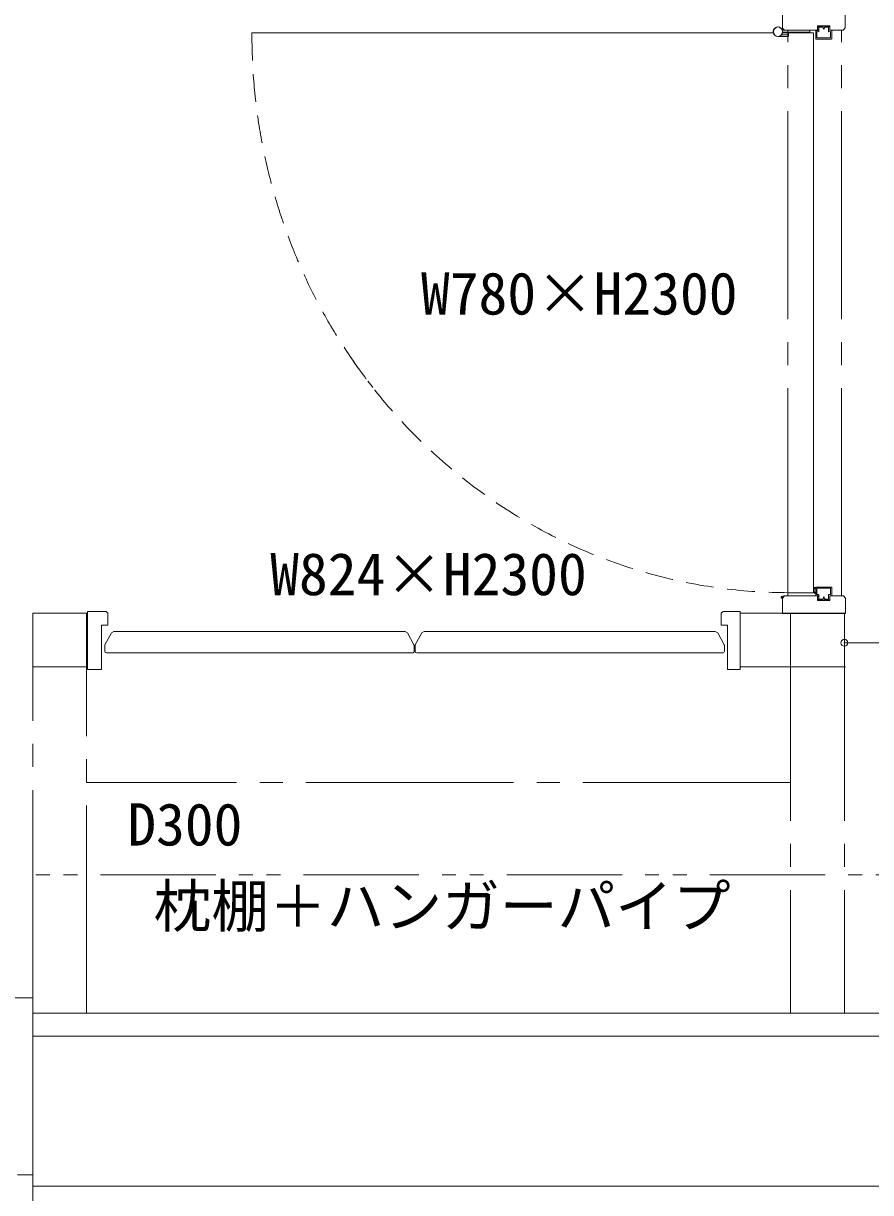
# Model space of a CAD drawing. Units: millimetres at full size, sheet at 1:30; details may follow other scales. Extents: x -6519 to 3331, y -10518 to -4118.
# Drawn here: x -2104 to -1003, y -8376 to -6857 of the extents above; entities that cross this region are included whole.
import ezdxf
from ezdxf.enums import TextEntityAlignment as Align

# ---------------------------------------------------------------- set-up
doc = ezdxf.new("R2010")
doc.units = ezdxf.units.MM
doc.header["$LTSCALE"] = 30
doc.header["$PDMODE"] = 32
doc.header["$PDSIZE"] = 9
for name, pattern in [('CHAIN2', [12, 9, -1, 1, -1]), ('DASHED1', [1.8, 1.2, -0.6]), ('DOUBLE_CHAIN1', [8.8, 5, -1, 0.6, -0.6, 0.6, -1])]:
    doc.linetypes.add(name, pattern=pattern)
doc.layers.add('0-0', color=7, linetype='Continuous', lineweight=18)
doc.styles.add('ＭＳ 明朝', font='')
doc.styles.get('ＭＳ 明朝').set_extended_font_data('MS Mincho')

msp = doc.modelspace()

# ---------------------------------------------------------------- linework, layer by layer
at = {"layer": '0-0'}
for p, q in [((-1117.77, -6862.67), (-1117.77, -6843.74)), ((-1036.29, -6862.5), (-1036.29, -6843.74)), ((-1117.66, -6867.93), (-1117.79, -6867.89)), ((-1115.04, -6865.51), (-1117.77, -6862.67)), ((-1082.28, -6867.88), (-1117.65, -6867.88)), ((-1082.28, -6865.51), (-1116.71, -6865.51)), ((-1072.18, -6865.51), (-1115.04, -6865.51)), ((-1077.46, -6868.82), (-1110.04, -6868.82)), ((-1110.04, -6868.82), (-1110.04, -6873.7)), ((-1082.28, -6867.88), (-1082.28, -6865.51)), ((-1077.46, -6868.82), (-1077.46, -7596.6)), ((-1074.55, -6877.03), (-1074.55, -6865.98)), ((-1074.25, -6865.7), (-1071.82, -6865.95)), ((-1072.18, -6865.51), (-1072.18, -6859.64)), ((-1055.98, -6859.64), (-1072.18, -6859.64)), ((-1072.18, -6862.36), (-1071.82, -6861.41)), ((-1072.18, -6862.36), (-1071.82, -6862.36)), ((-1072.18, -6863.3), (-1071.82, -6862.36)), ((-1072.18, -6863.3), (-1071.82, -6863.3)), ((-1072.18, -6864.25), (-1071.82, -6863.3)), ((-1072.18, -6864.25), (-1071.82, -6864.25)), ((-1071.82, -6860.93), (-1070.91, -6859.99)), ((-1071.82, -6861.41), (-1071.82, -6860.93)), ((-1071.82, -6865.95), (-1071.82, -6864.25)), ((-1065.45, -6859.99), (-1070.91, -6859.99)), ((-1065.38, -6861.41), (-1070.45, -6861.41)), ((-1070.45, -6867.52), (-1070.45, -6861.41)), ((-1065.45, -6859.99), (-1064.08, -6863.47)), ((-1065.38, -6861.41), (-1064.08, -6864.72)), ((-1064.08, -6863.47), (-1062.72, -6859.99)), ((-1064.08, -6864.72), (-1062.78, -6861.41)), ((-1057.71, -6861.41), (-1062.78, -6861.41)), ((-1057.26, -6859.99), (-1062.72, -6859.99)), ((-1057.71, -6861.41), (-1057.71, -6867.52)), ((-1057.26, -6859.99), (-1056.35, -6860.94)), ((-1056.35, -6860.94), (-1056.35, -6861.41)), ((-1056.35, -6861.41), (-1055.98, -6862.36)), ((-1056.35, -6862.36), (-1055.98, -6862.36)), ((-1056.35, -6862.36), (-1055.98, -6863.3)), ((-1056.35, -6863.3), (-1055.98, -6863.3)), ((-1056.35, -6863.3), (-1055.99, -6864.25)), ((-1056.35, -6864.25), (-1055.99, -6864.25)), ((-1056.35, -6864.25), (-1056.35, -6865.74)), ((-1056.35, -6865.74), (-1054.12, -6865.51)), ((-1055.98, -6865.51), (-1055.98, -6859.64)), ((-1038.6, -6865.51), (-1055.98, -6865.51)), ((-1053.62, -6865.98), (-1053.62, -6876.17)), ((-1036.29, -6862.5), (-1038.71, -6865.34)), ((-1123.69, -6873.7), (-1110.04, -6873.7)), ((-1118.96, -6871.33), (-1110.04, -6871.33)), ((-1054.44, -6877.03), (-1074.55, -6877.03)), ((-1077.46, -7596.6), (-1110.04, -7596.6)), ((-1075.47, -7597.22), (-1076.01, -7597.58)), ((-1074.55, -7590.01), (-1075.46, -7590.01)), ((-1074.55, -7590.68), (-1075.44, -7590.68)), ((-1074.55, -7600.39), (-1074.55, -7589.34)), ((-1074.55, -7589.34), (-1054.44, -7589.34)), ((-1073.18, -7590.95), (-1055.16, -7590.95)), ((-1073.18, -7599.14), (-1073.18, -7590.96)), ((-1070.45, -7598.85), (-1073.18, -7599.13)), ((-1070.45, -7604.96), (-1070.45, -7598.85)), ((-1057.71, -7598.85), (-1057.71, -7604.96)), ((-1055.16, -7599.13), (-1057.71, -7598.85)), ((-1055.16, -7590.95), (-1055.16, -7599.13)), ((-1053.62, -7590.2), (-1053.62, -7600.39)), ((-1119.5, -7603.7), (-1118.59, -7603.7)), ((-1117.77, -7603.7), (-1115.04, -7600.86)), ((-1117.77, -7603.7), (-1117.77, -7623.58)), ((-1116.77, -7601.81), (-1115.95, -7601.81)), ((-1072.18, -7600.86), (-1115.04, -7600.86)), ((-1071.82, -7600.42), (-1074.25, -7600.67)), ((-1071.82, -7603.07), (-1072.19, -7602.12)), ((-1071.82, -7602.12), (-1072.19, -7602.12)), ((-1072.18, -7600.86), (-1072.18, -7606.73)), ((-1071.82, -7604.01), (-1072.18, -7603.07)), ((-1071.82, -7603.07), (-1072.18, -7603.07)), ((-1071.82, -7604.97), (-1072.18, -7604.01)), ((-1071.82, -7604.01), (-1072.18, -7604.01)), ((-1055.98, -7606.73), (-1072.18, -7606.73)), ((-1071.82, -7602.12), (-1071.82, -7600.42)), ((-1071.82, -7605.44), (-1071.82, -7604.97)), ((-1070.91, -7606.38), (-1071.82, -7605.44)), ((-1070.91, -7606.38), (-1065.45, -7606.38)), ((-1070.45, -7604.96), (-1065.38, -7604.96)), ((-1064.08, -7601.65), (-1065.38, -7604.96)), ((-1062.79, -7604.96), (-1064.08, -7601.65)), ((-1062.78, -7604.96), (-1057.71, -7604.96)), ((-1062.72, -7606.38), (-1057.26, -7606.38)), ((-1056.35, -7605.43), (-1057.26, -7606.38)), ((-1056.35, -7600.63), (-1056.35, -7602.12)), ((-1054.12, -7600.86), (-1056.35, -7600.63)), ((-1055.98, -7602.12), (-1056.35, -7603.07)), ((-1055.98, -7602.12), (-1056.35, -7602.12)), ((-1055.98, -7603.07), (-1056.35, -7604.01)), ((-1055.98, -7603.07), (-1056.35, -7603.07)), ((-1055.98, -7604.01), (-1056.35, -7604.96)), ((-1055.98, -7604.01), (-1056.35, -7604.01)), ((-1056.35, -7604.96), (-1056.35, -7605.43)), ((-1055.98, -7600.86), (-1055.98, -7606.73)), ((-1038.6, -7600.86), (-1055.98, -7600.86)), ((-1038.6, -7600.86), (-1035.87, -7603.7)), ((-1035.87, -7603.7), (-1035.87, -7623.58)), ((-1117.77, -7623.58), (-1035.87, -7623.58))]:
    msp.add_line(p, q, dxfattribs=at)
at = {"layer": '0-0', "lineweight": 9}
for p, q in [((-1129.44, -6868.82), (-1807.41, -6868.82)), ((-1110.04, -6868.82), (-1117.93, -6868.82)), ((-1111.96, -7623.5), (-1041.96, -7623.5)), ((-1042.27, -7623.58), (-1042.27, -7623.5)), ((-2092.25, -8123.18), (-2092.25, -8593.18)), ((1547.75, -8143.18), (-2092.25, -8143.18)), ((-588.57, -8173.18), (-2092.25, -8173.18)), ((-2092.25, -8353.18), (-2112.25, -8353.18)), ((2507.75, -8368.18), (-2092.25, -8368.18))]:
    msp.add_line(p, q, dxfattribs=at)
at = {"layer": '0-0', "linetype": 'CHAIN2', "lineweight": 9}
for p, q in [((-1110.91, -7600.86), (-1110.91, -6865.51)), ((-1040.91, -7600.86), (-1040.91, -6865.51)), ((-2092.25, -8123.18), (-2092.25, -7623.18)), ((-2021.35, -7623.18), (-2092.25, -7623.18)), ((-2022.25, -8143.18), (-2022.25, -7623.18)), ((-1035.87, -7623.18), (-1172.84, -7623.18)), ((-1107.25, -7623.18), (-1037.25, -7623.18)), ((-1107.25, -7623.18), (-1107.25, -8143.18)), ((-1106.3, -7623.58), (-1106.3, -7623.58)), ((-1037.25, -7623.18), (-1037.25, -8143.18)), ((-2021.35, -7693.18), (-2092.25, -7693.18)), ((-1035.87, -7693.18), (-1172.84, -7693.18)), ((-1107.25, -7843.18), (-2022.25, -7843.18))]:
    msp.add_line(p, q, dxfattribs=at)
at = {"layer": '0-0', "color": 4}
for p, q in [((-1996.94, -7621.18), (-2021.35, -7621.18)), ((-1197.25, -7623.16), (-1194.93, -7621.18)), ((-1197.25, -7639.05), (-1197.25, -7623.16)), ((-1194.93, -7621.18), (-1172.84, -7621.18)), ((-2002.75, -7696.66), (-2002.75, -7639.05)), ((-1994.61, -7639.05), (-2002.75, -7639.05)), ((-1197.25, -7639.05), (-1189.12, -7639.05)), ((-1189.12, -7696.66), (-1189.12, -7639.05)), ((-1998.46, -7664.48), (-1990.01, -7648.99)), ((-1990.01, -7648.99), (-1986.84, -7647.09)), ((-1608.69, -7647), (-1986.5, -7647)), ((-1605.19, -7648.99), (-1608.36, -7647.09)), ((-1596.73, -7664.48), (-1605.19, -7648.99)), ((-1595.13, -7664.48), (-1586.68, -7648.99)), ((-1586.68, -7648.99), (-1583.51, -7647.09)), ((-1205.36, -7647), (-1583.18, -7647)), ((-1201.86, -7648.99), (-1205.03, -7647.09)), ((-1193.4, -7664.48), (-1201.86, -7648.99)), ((-1998.68, -7672.82), (-1998.68, -7665.32)), ((-1598.84, -7674.81), (-1996.36, -7674.81)), ((-1596.51, -7672.82), (-1596.51, -7665.32)), ((-1595.35, -7672.82), (-1595.35, -7665.32)), ((-1195.51, -7674.81), (-1593.03, -7674.81)), ((-1193.18, -7672.82), (-1193.18, -7665.32)), ((-2002.75, -7696.66), (-2021.35, -7696.66)), ((-1189.12, -7696.66), (-1172.84, -7696.66))]:
    msp.add_line(p, q, dxfattribs=at)
at = {"layer": '0-0', "color": 6, "lineweight": 5}
for p, q in [((-2021.35, -7696.66), (-2021.35, -7621.18)), ((-1172.84, -7696.66), (-1172.84, -7621.18))]:
    msp.add_line(p, q, dxfattribs=at)
at = {"layer": '0-0', "color": 5, "lineweight": 9}
for q in [(-427.25, -7661.75), (-1037.25, -7672.21)]:
    msp.add_line((-1037.25, -7661.75), q, dxfattribs=at)
at = {"layer": '0-0', "color": 1, "linetype": 'DOUBLE_CHAIN1', "lineweight": 5}
msp.add_line((1577.75, -7963.18), (-4557.25, -7963.18), dxfattribs=at)
at = {"layer": '0-0'}
for points in [[(-1057.71, -6867.52), (-1055.16, -6867.24), (-1055.16, -6875.42), (-1073.18, -6875.42), (-1073.18, -6867.24), (-1070.45, -6867.52)], [(-1075.46, -7590.01), (-1076.17, -7590.25), (-1076.76, -7590.68), (-1077.1, -7591.3), (-1077.25, -7592.05), (-1077.28, -7592.85), (-1077.24, -7593.72), (-1077.13, -7594.55), (-1076.96, -7595.36), (-1076.71, -7596.14), (-1076.4, -7596.88), (-1076.01, -7597.58)], [(-1075.46, -7590.69), (-1075.95, -7590.88), (-1076.29, -7591.13), (-1076.5, -7591.52), (-1076.62, -7592.11), (-1076.64, -7592.84), (-1076.6, -7593.66), (-1076.5, -7594.44), (-1076.34, -7595.19), (-1076.12, -7595.9), (-1075.83, -7596.58), (-1075.47, -7597.22)], [(-1062.72, -7606.38), (-1064.08, -7602.9), (-1065.45, -7606.38)]]:
    msp.add_lwpolyline(points, dxfattribs=at)
at = {"layer": '0-0', "color": 4}
msp.add_lwpolyline([(-1994.61, -7639.05), (-1994.61, -7623.16), (-1996.94, -7621.18)], dxfattribs=at)
at = {"layer": '0-0', "lineweight": 9}
msp.add_lwpolyline([(-2092.25, -8123.18), (-3637.25, -8123.18), (-3637.25, -8593.18)], dxfattribs=at)
at = {"layer": '0-0', "linetype": 'DASHED1', "lineweight": 9}
for start_param, end_param in [(4.708931, 5.3972143), (5.3270968, 6.2831853)]:
    msp.add_ellipse((-1110.04, -6871.33), major_axis=(0, -725.27), ratio=0.961538, start_param=start_param, end_param=end_param, dxfattribs=at)
at = {"layer": '0-0'}
for centre, major_axis, start_param, end_param in [((-1123.69, -6867.4), (0, -6.29), 2.0515277, 7.7700914), ((-1116.71, -6863.62), (0, -1.89), 5.1931204, 6.2831853), ((-1117.43, -6864.56), (0, -3.31), 6.1711032, 6.2831853), ((-1074.28, -6865.98), (0, -0.284), 3.0411196, 4.7123687), ((-1054.07, -6865.98), (0, -0.473), 1.5708158, 3.2420647), ((-1123.11, -6874.03), (0, -0.473), 3.1415927, 3.2288591), ((-1054.44, -6876.17), (0, -0.852), 0.0000005, 1.5708186), ((-1054.44, -7590.2), (0, -0.852), 1.5707748, 3.1415932), ((-1116.77, -7603.7), (0, -2.84), 3.1415924, 4.712389), ((-1116.77, -7603.7), (0, -1.89), 3.1415927, 4.712389), ((-1074.27, -7600.39), (0, -0.284), 4.7124092, 6.3836584), ((-1054.07, -7600.39), (0, -0.473), 6.1827136, 7.8539629)]:
    msp.add_ellipse(centre, major_axis=major_axis, ratio=0.961538, start_param=start_param, end_param=end_param, dxfattribs=at)
msp.add_ellipse((-1123.69, -6867.4), major_axis=(0, -6.15), ratio=0.961538, dxfattribs=at)
at = {"layer": '0-0', "color": 4}
for centre, major_axis, start_param, end_param in [((-1986.5, -7647.5), (-0.581, 0), 4.712389, 5.3232535), ((-1986.5, -7647.5), (-0.581, 0), 4.712389, 5.3232535), ((-1608.69, -7647.5), (-0.581, 0), 4.1015245, 4.712389), ((-1583.18, -7647.5), (-0.581, 0), 4.712389, 5.3232535), ((-1205.36, -7647.5), (-0.581, 0), 4.1015245, 4.712389), ((-1205.36, -7647.5), (-0.581, 0), 4.1015245, 4.712389), ((-1996.36, -7665.32), (-2.32, 0), 5.8468522, 6.2831853), ((-1996.36, -7672.82), (-2.32, 0), 6.2831853, 7.8539816), ((-1598.84, -7672.82), (-2.32, 0), 1.5707963, 3.1415927), ((-1598.84, -7665.32), (-2.32, 0), 3.1415927, 3.5779257), ((-1593.03, -7665.32), (-2.32, 0), 5.8468522, 6.2831853), ((-1593.03, -7672.82), (-2.32, 0), 6.2831853, 7.8539816), ((-1195.51, -7672.82), (-2.32, 0), 1.5707963, 3.1415927), ((-1195.51, -7665.32), (-2.32, 0), 3.1415927, 3.5779257)]:
    msp.add_ellipse(centre, major_axis=major_axis, ratio=0.854462, start_param=start_param, end_param=end_param, dxfattribs=at)
msp.add_point((-1037.25, -7661.75), dxfattribs=at)

# ---------------------------------------------------------------- texts
at = {"layer": '0-0', "color": 4, "style": 'ＭＳ 明朝'}
for s, p in [('W780×H2300', (-1587.65, -7251.57)), ('W824×H2300', (-1783.65, -7616.34)), ('D300', (-1969.44, -7941.75)), ('枕棚＋ハンガーパイプ', (-1935.25, -8047.98))]:
    msp.add_text(s, height=54.99, dxfattribs=at).set_placement(p, align=Align.BOTTOM_LEFT)

doc.saveas('drawing.dxf')
